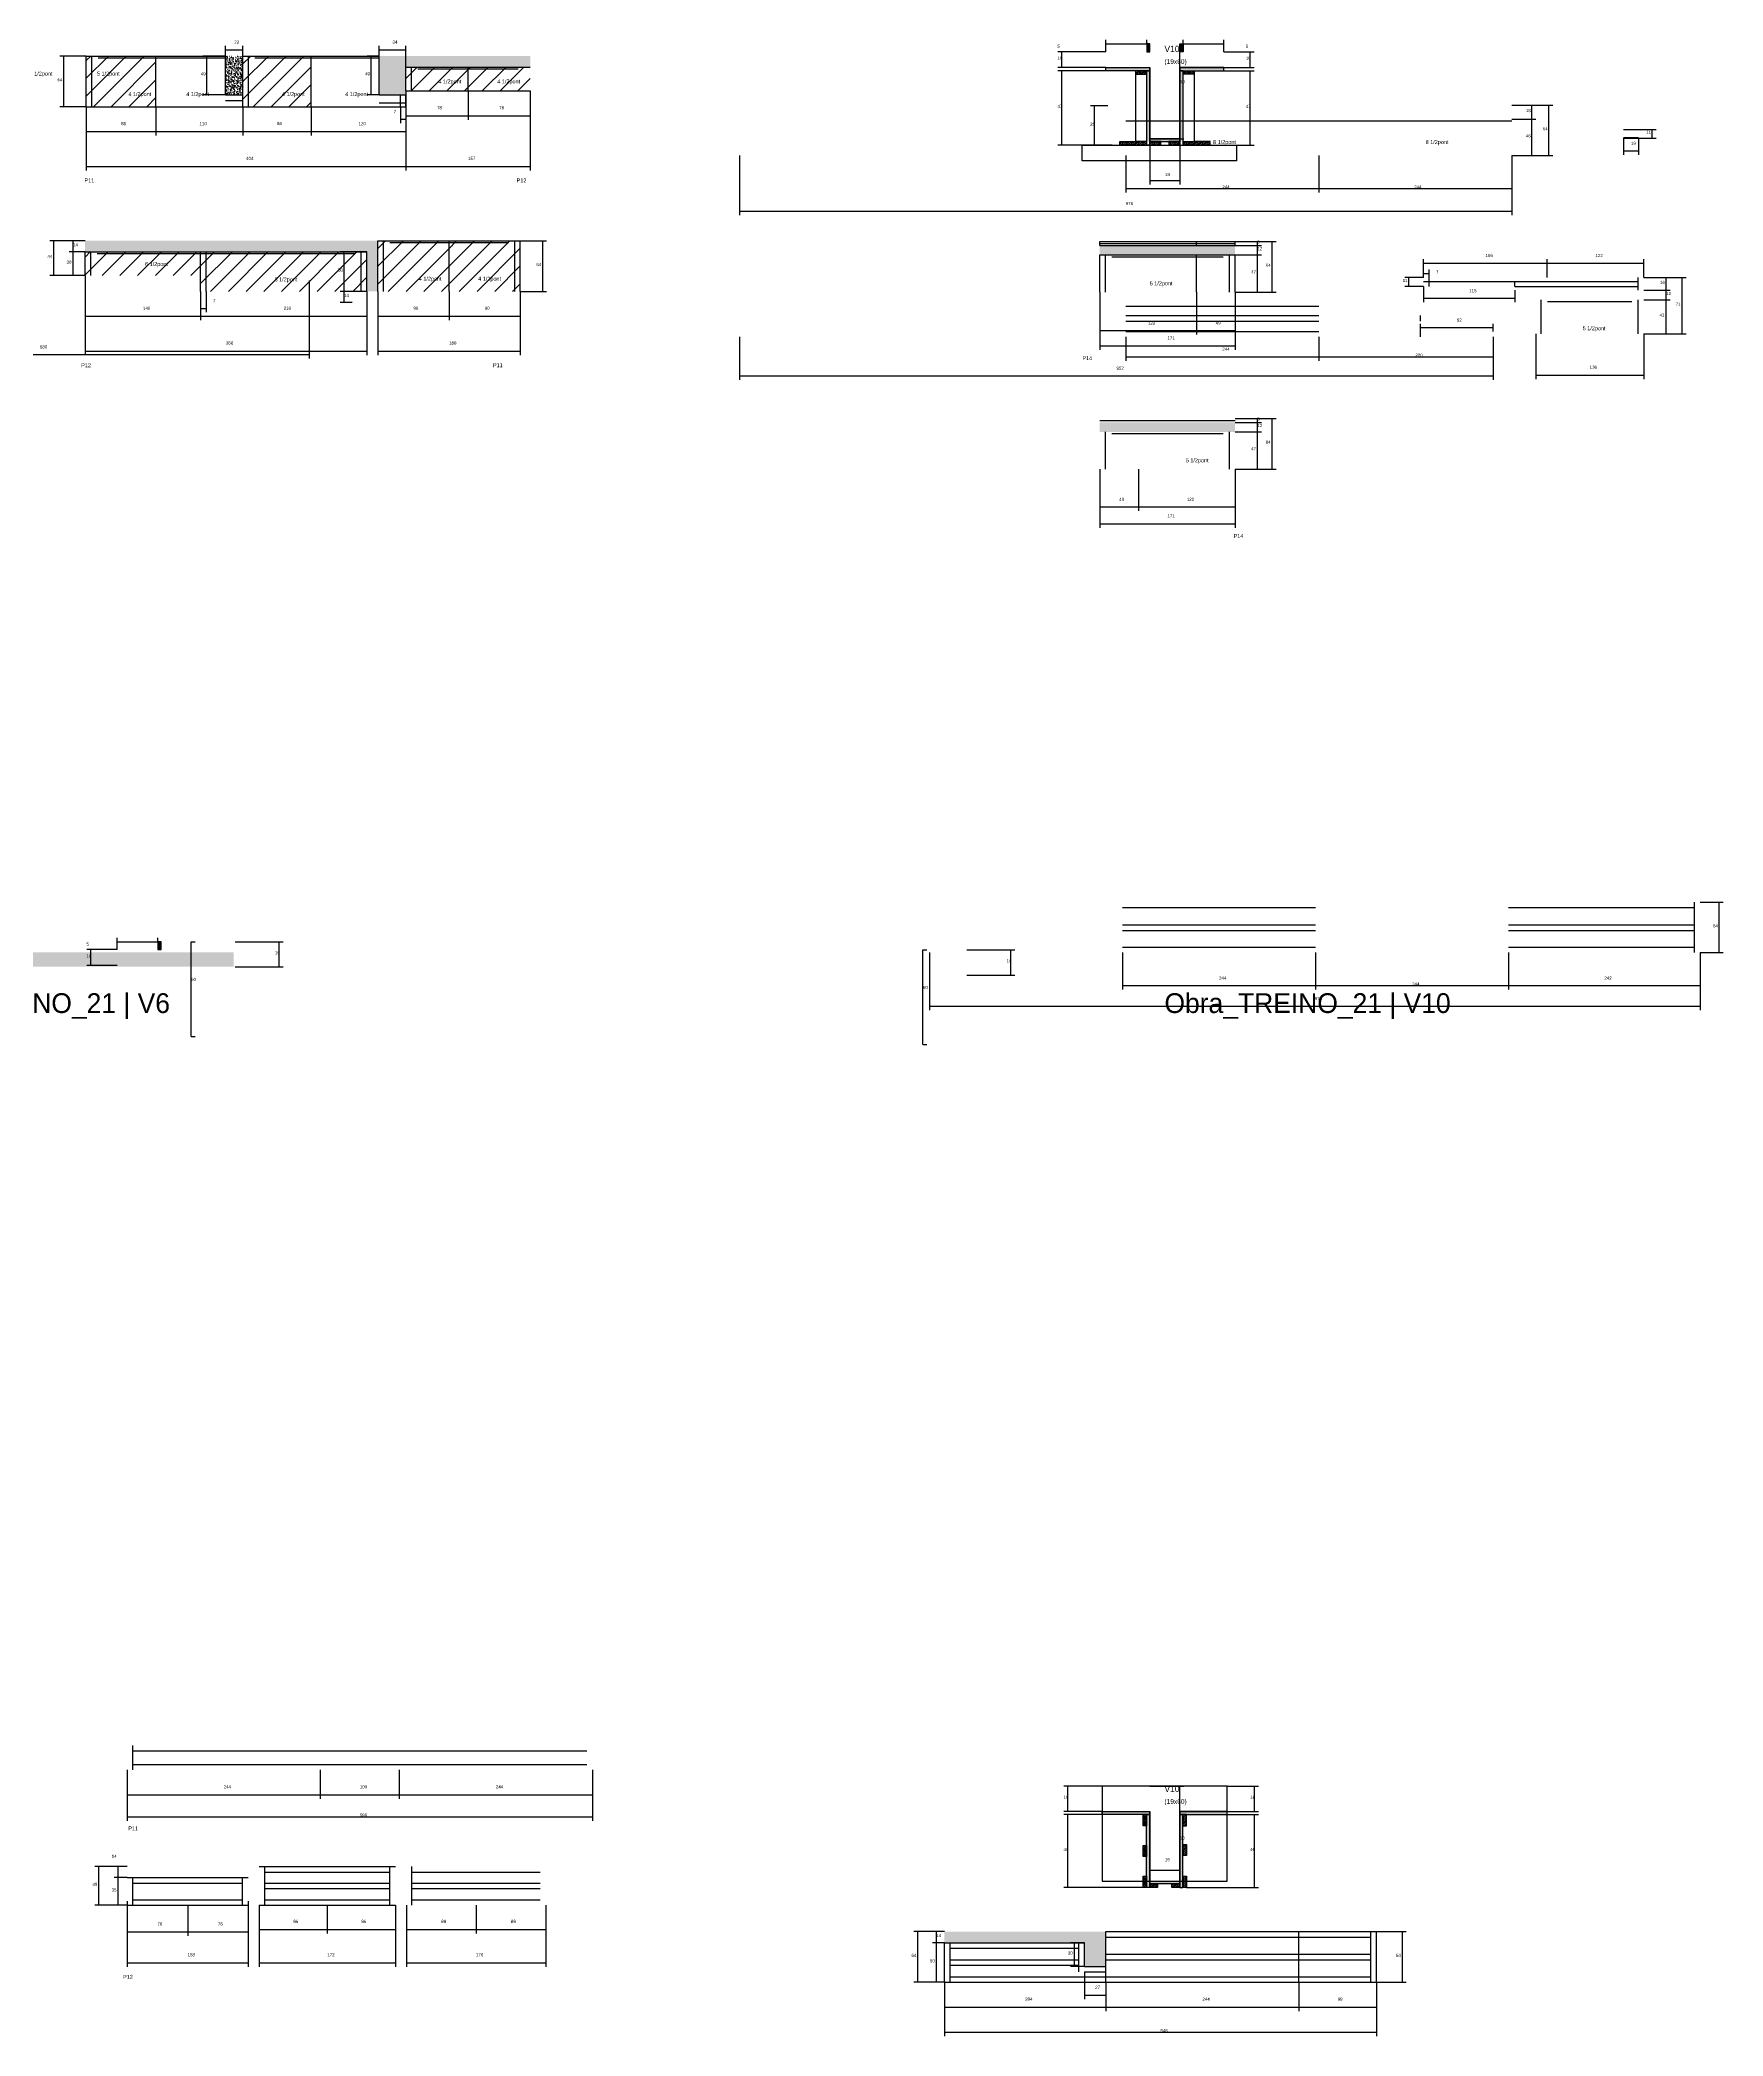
# Model space of a CAD drawing. Header units: metres. Extents: x -2848 to 22762, y -45195 to 1016.
# Drawn here: x 1779 to 3906, y -31104 to -28580 of the extents above; entities that cross this region are included whole.
import ezdxf

# ---------------------------------------------------------------- set-up
doc = ezdxf.new("R2010")
doc.units = ezdxf.units.M
for name, color, linetype in [('CONCRETO', 251, 'Continuous'), ('COTA', 4, 'Continuous'), ('Cota Seção (2x)', 4, 'Continuous'), ('Hachura', 253, 'Continuous'), ('LABEL_ID', 3, 'Continuous'), ('Madeira', 126, 'Continuous'), ('NOMENCLATURA', 7, 'Continuous'), ('Painéis', 200, 'Continuous'), ('SARR_2.2x7', 40, 'Continuous'), ('SARR_EDITAR', 141, 'Continuous'), ('Texto Seção', 7, 'Continuous')]:
    doc.layers.add(name, color=color, linetype=linetype)

msp = doc.modelspace()

# ---------------------------------------------------------------- hatches: boundary and pattern name
at = {"layer": 'COTA'}
h = msp.add_hatch(dxfattribs=at)
h.set_pattern_fill('AR-CONC', scale=0.03)
h.paths.add_polyline_path([(2013.4, -28649), (2035.4, -28649), (2035.4, -28600), (2013.4, -28600)])
h = msp.add_hatch(dxfattribs=at)
h.set_pattern_fill('AR-CONC', scale=0.03)
h.paths.add_polyline_path([(2241.4, -28614), (2398.4, -28614), (2398.4, -28600), (2207.4, -28600), (2207.4, -28649), (2241.4, -28649), (2241.4, -28644)])
h = msp.add_hatch(dxfattribs=at)
h.set_pattern_fill('AR-CONC', scale=0.03)
h.paths.add_polyline_path([(1835.9, -28833.6), (1835.9, -28847.6), (2191.9, -28847.6), (2191.9, -28897.6), (2205.9, -28897.6), (2205.9, -28833.6)])
h = msp.add_hatch(dxfattribs=at)
h.set_pattern_fill('AR-CONC', scale=0.03)
h.paths.add_polyline_path([(3289.3, -28851.5), (3289.3, -28839.5), (3118.3, -28839.5), (3118.3, -28851.5)])
h = msp.add_hatch(dxfattribs=at)
h.set_pattern_fill('AR-CONC', scale=0.03)
h.paths.add_polyline_path([(3289.3, -29075.2), (3289.3, -29063.2), (3118.3, -29063.2), (3118.3, -29075.2)])
h = msp.add_hatch(dxfattribs=at)
h.set_pattern_fill('AR-CONC', scale=0.03)
h.paths.add_polyline_path([(1435.7, -29733.2), (1435.7, -29751.2), (2023.7, -29751.2), (2023.7, -29733.2)])
h = msp.add_hatch(dxfattribs=at)
h.set_pattern_fill('AR-CONC', scale=0.03)
h.paths.add_polyline_path([(3099, -31015.5), (3126, -31015.5), (3126, -30971.5), (2922, -30971.5), (2922, -30985.5), (3099, -30985.5)])
at = {"layer": 'Hachura'}
h = msp.add_hatch(color=8, dxfattribs=at)
h.dxf.hatch_style = 1
h.paths.add_polyline_path([(3181.6, -28584.6), (3177.6, -28584.6), (3177.6, -28584.6), (3177.6, -28594.6), (3177.6, -28594.6), (3181.6, -28594.6), (3181.6, -28594.6), (3181.6, -28584.6)])
h = msp.add_hatch(color=8, dxfattribs=at)
h.dxf.hatch_style = 1
h.paths.add_polyline_path([(3219.6, -28584.6), (3223.6, -28584.6), (3223.6, -28584.6), (3223.6, -28594.6), (3223.6, -28594.6), (3219.6, -28594.6), (3219.6, -28594.6), (3219.6, -28584.6)])
h = msp.add_hatch(dxfattribs=at)
h.set_pattern_fill('ANSI31', scale=5)
h.paths.add_polyline_path([(1837.4, -28664), (1925.4, -28664), (1925.4, -28600), (1837.4, -28600)])
h = msp.add_hatch(dxfattribs=at)
h.set_pattern_fill('ANSI31', scale=5)
h.paths.add_polyline_path([(2121.4, -28600), (2035.4, -28600), (2035.4, -28664), (2121.4, -28664)])
h = msp.add_hatch(dxfattribs=at)
h.set_pattern_fill('ANSI31', scale=5)
h.paths.add_polyline_path([(2241.4, -28644), (2319.9, -28644), (2319.9, -28614), (2241.4, -28614)])
h = msp.add_hatch(dxfattribs=at)
h.set_pattern_fill('ANSI31', scale=5)
h.paths.add_polyline_path([(2319.9, -28614), (2319.9, -28644), (2398.4, -28644), (2398.4, -28614)])
h = msp.add_hatch(color=8, dxfattribs=at)
h.dxf.hatch_style = 1
h.paths.add_polyline_path([(3126, -28618.6), (3126, -28614.6), (3126, -28614.6), (3181.6, -28614.6), (3181.6, -28614.6), (3181.6, -28618.6), (3181.6, -28618.6), (3126, -28618.6)])
h = msp.add_hatch(dxfattribs=at)
h.set_pattern_fill('ANSI31', scale=0.5)
h.paths.add_polyline_path([(3177.6, -28623), (3177.6, -28618.6), (3177.6, -28618.6), (3163.6, -28618.6), (3163.6, -28618.6), (3163.6, -28623), (3163.6, -28623), (3177.6, -28623)])
h = msp.add_hatch(color=8, dxfattribs=at)
h.dxf.hatch_style = 1
h.paths.add_polyline_path([(3177.6, -28614), (3181.6, -28614), (3181.6, -28614), (3181.6, -28708), (3181.6, -28708), (3177.6, -28708), (3177.6, -28708), (3177.6, -28614)])
h = msp.add_hatch(color=8, dxfattribs=at)
h.dxf.hatch_style = 1
h.paths.add_polyline_path([(3223.6, -28614), (3219.6, -28614), (3219.6, -28614), (3219.6, -28708), (3219.6, -28708), (3223.6, -28708), (3223.6, -28708), (3223.6, -28614)])
h = msp.add_hatch(color=8, dxfattribs=at)
h.dxf.hatch_style = 1
h.paths.add_polyline_path([(3275.2, -28618.6), (3275.2, -28614.6), (3275.2, -28614.6), (3219.6, -28614.6), (3219.6, -28614.6), (3219.6, -28618.6), (3219.6, -28618.6), (3275.2, -28618.6)])
h = msp.add_hatch(dxfattribs=at)
h.set_pattern_fill('ANSI31', scale=0.5)
h.paths.add_polyline_path([(3223.6, -28623), (3223.6, -28618.6), (3223.6, -28618.6), (3237.6, -28618.6), (3237.6, -28618.6), (3237.6, -28623), (3237.6, -28623), (3223.6, -28623)])
h = msp.add_hatch(dxfattribs=at)
h.set_pattern_fill('ANSI31', scale=0.5)
h.paths.add_polyline_path([(3143.6, -28712.6), (3143.6, -28708.2), (3143.6, -28708.2), (3163.6, -28708.2), (3163.6, -28708.2), (3163.6, -28712.6), (3163.6, -28712.6), (3143.6, -28712.6)])
h = msp.add_hatch(dxfattribs=at)
h.set_pattern_fill('ANSI31', scale=0.5)
h.paths.add_polyline_path([(3177.6, -28712.6), (3177.6, -28708.2), (3177.6, -28708.2), (3163.6, -28708.2), (3163.6, -28708.2), (3163.6, -28712.6), (3163.6, -28712.6), (3177.6, -28712.6)])
h = msp.add_hatch(color=8, dxfattribs=at)
h.dxf.hatch_style = 1
h.paths.add_polyline_path([(3219.6, -28708.2), (3219.6, -28704.6), (3219.6, -28704.6), (3181.6, -28704.6), (3181.6, -28704.6), (3181.6, -28708.2), (3181.6, -28708.2), (3219.6, -28708.2)])
h = msp.add_hatch(dxfattribs=at)
h.set_pattern_fill('ANSI31', scale=0.5)
h.paths.add_polyline_path([(3195.6, -28712.6), (3195.6, -28708.2), (3195.6, -28708.2), (3181.6, -28708.2), (3181.6, -28708.2), (3181.6, -28712.6), (3181.6, -28712.6), (3195.6, -28712.6)])
h = msp.add_hatch(dxfattribs=at)
h.set_pattern_fill('ANSI31', scale=0.5)
h.paths.add_polyline_path([(3219.6, -28712.6), (3219.6, -28708.2), (3219.6, -28708.2), (3205.6, -28708.2), (3205.6, -28708.2), (3205.6, -28712.6), (3205.6, -28712.6), (3219.6, -28712.6)])
h = msp.add_hatch(dxfattribs=at)
h.set_pattern_fill('ANSI31', scale=0.5)
h.paths.add_polyline_path([(3223.6, -28712.6), (3223.6, -28708.2), (3223.6, -28708.2), (3237.6, -28708.2), (3237.6, -28708.2), (3237.6, -28712.6), (3237.6, -28712.6), (3223.6, -28712.6)])
h = msp.add_hatch(dxfattribs=at)
h.set_pattern_fill('ANSI31', scale=0.5)
h.paths.add_polyline_path([(3257.6, -28712.6), (3257.6, -28708.2), (3257.6, -28708.2), (3237.6, -28708.2), (3237.6, -28708.2), (3237.6, -28712.6), (3237.6, -28712.6), (3257.6, -28712.6)])
h = msp.add_hatch(dxfattribs=at)
h.set_pattern_fill('ANSI31', scale=5)
h.paths.add_polyline_path([(1835.9, -28847.6), (1835.9, -28877.6), (1981.9, -28877.6), (1981.9, -28847.6)])
h = msp.add_hatch(dxfattribs=at)
h.set_pattern_fill('ANSI31', scale=5)
h.paths.add_polyline_path([(1981.9, -28847.6), (1981.9, -28897.6), (2191.9, -28897.6), (2191.9, -28847.6)])
h = msp.add_hatch(dxfattribs=at)
h.set_pattern_fill('ANSI31', scale=5)
h.paths.add_polyline_path([(2205.9, -28833.6), (2205.9, -28897.6), (2295.9, -28897.6), (2295.9, -28833.6)])
h = msp.add_hatch(dxfattribs=at)
h.set_pattern_fill('ANSI31', scale=5)
h.paths.add_polyline_path([(2385.9, -28833.6), (2295.9, -28833.6), (2295.9, -28897.6), (2385.9, -28897.6)])
h = msp.add_hatch(color=8, dxfattribs=at)
h.dxf.hatch_style = 1
h.paths.add_polyline_path([(1931.9, -29719.8), (1927.9, -29719.8), (1927.9, -29719.8), (1927.9, -29729.8), (1927.9, -29729.8), (1931.9, -29729.8), (1931.9, -29729.8), (1931.9, -29719.8)])
h = msp.add_hatch(color=8, dxfattribs=at)
h.dxf.hatch_style = 1
h.paths.add_polyline_path([(3121.4, -30823.6), (3121.4, -30819.6), (3121.4, -30819.6), (3181.4, -30819.6), (3181.4, -30819.6), (3181.4, -30823.6), (3181.4, -30823.6), (3121.4, -30823.6)])
h = msp.add_hatch(dxfattribs=at)
h.set_pattern_fill('ANSI31', scale=0.5)
h.paths.add_polyline_path([(3177.4, -30837.6), (3173, -30837.6), (3173, -30837.6), (3173, -30823.6), (3173, -30823.6), (3177.4, -30823.6), (3177.4, -30823.6), (3177.4, -30837.6)])
h = msp.add_hatch(color=8, dxfattribs=at)
h.dxf.hatch_style = 1
h.paths.add_polyline_path([(3177.4, -30823.6), (3181.4, -30823.6), (3181.4, -30823.6), (3181.4, -30915.6), (3181.4, -30915.6), (3177.4, -30915.6), (3177.4, -30915.6), (3177.4, -30823.6)])
h = msp.add_hatch(color=8, dxfattribs=at)
h.dxf.hatch_style = 1
h.paths.add_polyline_path([(3279.4, -30823.6), (3279.4, -30819.6), (3279.4, -30819.6), (3219.4, -30819.6), (3219.4, -30819.6), (3219.4, -30823.6), (3219.4, -30823.6), (3279.4, -30823.6)])
h = msp.add_hatch(color=8, dxfattribs=at)
h.dxf.hatch_style = 1
h.paths.add_polyline_path([(3223.4, -30823.6), (3219.4, -30823.6), (3219.4, -30823.6), (3219.4, -30915.6), (3219.4, -30915.6), (3223.4, -30915.6), (3223.4, -30915.6), (3223.4, -30823.6)])
h = msp.add_hatch(dxfattribs=at)
h.set_pattern_fill('ANSI31', scale=0.5)
h.paths.add_polyline_path([(3227.8, -30823.6), (3223.4, -30823.6), (3223.4, -30823.6), (3223.4, -30837.6), (3223.4, -30837.6), (3227.8, -30837.6), (3227.8, -30837.6), (3227.8, -30823.6)])
h = msp.add_hatch(dxfattribs=at)
h.set_pattern_fill('ANSI31', scale=0.5)
h.paths.add_polyline_path([(3177.4, -30876.6), (3173, -30876.6), (3173, -30876.6), (3173, -30862.6), (3173, -30862.6), (3177.4, -30862.6), (3177.4, -30862.6), (3177.4, -30876.6)])
h = msp.add_hatch(dxfattribs=at)
h.set_pattern_fill('ANSI31', scale=0.5)
h.paths.add_polyline_path([(3227.8, -30875.2), (3223.4, -30875.2), (3223.4, -30875.2), (3223.4, -30861.2), (3223.4, -30861.2), (3227.8, -30861.2), (3227.8, -30861.2), (3227.8, -30875.2)])
h = msp.add_hatch(dxfattribs=at)
h.set_pattern_fill('ANSI31', scale=0.5)
h.paths.add_polyline_path([(3177.4, -30915.6), (3173, -30915.6), (3173, -30915.6), (3173, -30901.6), (3173, -30901.6), (3177.4, -30901.6), (3177.4, -30901.6), (3177.4, -30915.6)])
h = msp.add_hatch(color=8, dxfattribs=at)
h.dxf.hatch_style = 1
h.paths.add_polyline_path([(3181.4, -30911.2), (3181.4, -30907.6), (3181.4, -30907.6), (3219.4, -30907.6), (3219.4, -30907.6), (3219.4, -30911.2), (3219.4, -30911.2), (3181.4, -30911.2)])
h = msp.add_hatch(dxfattribs=at)
h.set_pattern_fill('ANSI31', scale=0.5)
h.paths.add_polyline_path([(3181.4, -30915.6), (3181.4, -30911.2), (3181.4, -30911.2), (3191.4, -30911.2), (3191.4, -30911.2), (3191.4, -30915.6), (3191.4, -30915.6), (3181.4, -30915.6)])
h = msp.add_hatch(dxfattribs=at)
h.set_pattern_fill('ANSI31', scale=0.5)
h.paths.add_polyline_path([(3209.4, -30915.6), (3209.4, -30911.2), (3209.4, -30911.2), (3219.4, -30911.2), (3219.4, -30911.2), (3219.4, -30915.6), (3219.4, -30915.6), (3209.4, -30915.6)])
h = msp.add_hatch(dxfattribs=at)
h.set_pattern_fill('ANSI31', scale=0.5)
h.paths.add_polyline_path([(3227.8, -30915.6), (3223.4, -30915.6), (3223.4, -30915.6), (3223.4, -30901.6), (3223.4, -30901.6), (3227.8, -30901.6), (3227.8, -30901.6), (3227.8, -30915.6)])

# ---------------------------------------------------------------- linework, layer by layer
at = {"layer": 'CONCRETO'}
for points in [[(3279.4, -30819.6), (3279.4, -30787.6), (3121.4, -30787.6), (3121.4, -30819.6), (3181.4, -30819.6), (3181.4, -30907.6), (3219.4, -30907.6), (3219.4, -30829.6), (3219.4, -30819.6)], [(3121.4, -30907.6), (3279.4, -30907.6), (3279.4, -30787.6), (3121.4, -30787.6)]]:
    msp.add_lwpolyline(points, close=True, dxfattribs=at)
at = {"layer": 'COTA'}
for p, q in [((2013.4, -28600), (2013.4, -28587)), ((2013.4, -28592), (2035.4, -28592)), ((2035.4, -28600), (2035.4, -28587)), ((2207.4, -28600), (2207.4, -28587)), ((2207.4, -28592), (2241.4, -28592)), ((2241.4, -28614), (2241.4, -28587)), ((3126, -28594.6), (3065.3, -28594.6)), ((3070.3, -28614.6), (3070.3, -28594.6)), ((3126, -28594.6), (3126, -28579.6)), ((3126, -28584.6), (3177.6, -28584.6)), ((3177.6, -28584.6), (3177.6, -28579.6)), ((3223.6, -28584.6), (3223.6, -28579.6)), ((3223.6, -28584.6), (3275.2, -28584.6)), ((3275.2, -28594.6), (3275.2, -28579.6)), ((3275.2, -28594.6), (3313.4, -28594.6)), ((3308.4, -28614.6), (3308.4, -28594.6)), ((1837.4, -28600), (1804.1, -28600)), ((1809.1, -28664), (1809.1, -28600)), ((2013.4, -28600), (1984.8, -28600)), ((1989.8, -28649), (1989.8, -28600)), ((2207.4, -28600), (2192.3, -28600)), ((2197.3, -28649), (2197.3, -28600)), ((3126, -28614.6), (3065.3, -28614.6)), ((3126, -28618.6), (3065.3, -28618.6)), ((3070.3, -28712.6), (3070.3, -28618.6)), ((3275.2, -28614.6), (3313.4, -28614.6)), ((3275.2, -28618.6), (3313.4, -28618.6)), ((3308.4, -28712.6), (3308.4, -28618.6)), ((2241.4, -28644), (2241.4, -28680.5)), ((2319.9, -28644), (2319.9, -28680.5)), ((2319.9, -28644), (2319.9, -28680.5)), ((2398.4, -28644), (2398.4, -28680.5)), ((1837.4, -28664), (1804.1, -28664)), ((1837.4, -28664), (1837.4, -28700.5)), ((1837.4, -28664), (1837.4, -28744.5)), ((1925.4, -28664), (1925.4, -28700.5)), ((1925.4, -28664), (1925.4, -28700.5)), ((2013.4, -28649), (1984.8, -28649)), ((2035.4, -28664), (2035.4, -28700.5)), ((2035.4, -28664), (2035.4, -28700.5)), ((2121.4, -28664), (2121.4, -28700.5)), ((2121.4, -28664), (2121.4, -28700.5)), ((2207.4, -28649), (2192.3, -28649)), ((2234.4, -28664), (2234.4, -28685)), ((2241.4, -28662.7), (2241.4, -28700.5)), ((2241.4, -28664), (2241.4, -28744.5)), ((2241.4, -28664), (2241.4, -28744.5)), ((2241.4, -28664), (2241.4, -28685)), ((2398.4, -28664), (2398.4, -28744.5)), ((3128.3, -28663.1), (3106.5, -28663.1)), ((3111.5, -28713.2), (3111.5, -28663.1)), ((3639.1, -28661.9), (3669.4, -28661.9)), ((3639.1, -28661.9), (3690.8, -28661.9)), ((3664.4, -28679.9), (3664.4, -28661.9)), ((3685.8, -28725.9), (3685.8, -28661.9)), ((1837.4, -28695.5), (1925.4, -28695.5)), ((1925.4, -28695.5), (2035.4, -28695.5)), ((2035.4, -28695.5), (2121.4, -28695.5)), ((2121.4, -28695.5), (2241.4, -28695.5)), ((2234.4, -28680), (2241.4, -28680)), ((2241.4, -28675.5), (2319.9, -28675.5)), ((2319.9, -28675.5), (2398.4, -28675.5)), ((3639.1, -28679.9), (3669.4, -28679.9)), ((3639.1, -28679.9), (3669.4, -28679.9)), ((3664.4, -28725.9), (3664.4, -28679.9)), ((3799, -28692.8), (3821.4, -28692.8)), ((3816.4, -28703.8), (3816.4, -28692.8)), ((3134, -28712.6), (3065.3, -28712.6)), ((3141.1, -28713.2), (3106.5, -28713.2)), ((3181.6, -28712.6), (3181.6, -28762.3)), ((3219.6, -28712.6), (3219.6, -28762.3)), ((3257.6, -28712.6), (3313.4, -28712.6)), ((3780, -28703.8), (3780, -28724.9)), ((3780, -28719.9), (3799, -28719.9)), ((3799, -28703.8), (3799, -28724.9)), ((3799, -28703.8), (3821.4, -28703.8)), ((1837.4, -28739.5), (2241.4, -28739.5)), ((2241.4, -28739.5), (2398.4, -28739.5)), ((2663.1, -28725.9), (2663.1, -28801)), ((3151.1, -28725.9), (3151.1, -28772.6)), ((3395.1, -28725.9), (3395.1, -28772.6)), ((3395.1, -28725.9), (3395.1, -28772.6)), ((3639.1, -28725.9), (3639.1, -28772.6)), ((3639.1, -28725.9), (3669.4, -28725.9)), ((3639.1, -28725.9), (3639.1, -28801)), ((3639.1, -28725.9), (3690.8, -28725.9)), ((3151.1, -28767.6), (3395.1, -28767.6)), ((3181.6, -28757.3), (3219.6, -28757.3)), ((3395.1, -28767.6), (3639.1, -28767.6)), ((2663.1, -28796), (3639.1, -28796)), ((1835.9, -28833.6), (1791.3, -28833.6)), ((1796.3, -28877.6), (1796.3, -28833.6)), ((1835.9, -28833.6), (1815.7, -28833.6)), ((1835.9, -28847.6), (1815.7, -28847.6)), ((1835.9, -28847.6), (1815.7, -28847.6)), ((1820.7, -28847.6), (1820.7, -28833.6)), ((1820.7, -28877.6), (1820.7, -28847.6)), ((2191.9, -28847.6), (2158.2, -28847.6)), ((2163.2, -28897.6), (2163.2, -28847.6)), ((2385.9, -28833.6), (2419.2, -28833.6)), ((2414.2, -28897.6), (2414.2, -28833.6)), ((3289.3, -28834.5), (3341.1, -28834.5)), ((3289.3, -28834.5), (3322.5, -28834.5)), ((3289.3, -28839.5), (3322.5, -28839.5)), ((3289.3, -28839.5), (3322.5, -28839.5)), ((3317.5, -28839.5), (3317.5, -28834.5)), ((3317.5, -28851.5), (3317.5, -28839.5)), ((3336.1, -28898.5), (3336.1, -28834.5)), ((3289.3, -28851.5), (3322.5, -28851.5)), ((3289.3, -28851.5), (3322.5, -28851.5)), ((3317.5, -28898.5), (3317.5, -28851.5)), ((3527.6, -28880.2), (3527.6, -28856.7)), ((3527.6, -28861.7), (3683.7, -28861.7)), ((3527.6, -28880.2), (3527.6, -28869.8)), ((3534.6, -28880.2), (3534.6, -28869.8)), ((3683.7, -28880.2), (3683.7, -28856.7)), ((3683.7, -28880.2), (3683.7, -28856.7)), ((3683.7, -28861.7), (3805.7, -28861.7)), ((3805.7, -28880.2), (3805.7, -28856.7)), ((1835.9, -28877.6), (1791.3, -28877.6)), ((1835.9, -28877.6), (1815.7, -28877.6)), ((1835.9, -28877.6), (1835.9, -28934)), ((1835.9, -28877.6), (1835.9, -28978.1)), ((1981.9, -28897.6), (1981.9, -28924)), ((1988.9, -28897.6), (1988.9, -28924)), ((2119, -28883.7), (2119, -28982.4)), ((2173.4, -28897.6), (2158.2, -28897.6)), ((2191.9, -28897.6), (2158.2, -28897.6)), ((2163.2, -28911.6), (2163.2, -28897.6)), ((2191.9, -28897.6), (2191.9, -28934)), ((2191.9, -28897.6), (2191.9, -28978.1)), ((2205.9, -28897.6), (2205.9, -28934)), ((2205.9, -28897.6), (2205.9, -28978.1)), ((2295.9, -28897.6), (2295.9, -28934)), ((2295.9, -28897.6), (2295.9, -28934)), ((2385.9, -28897.6), (2385.9, -28934)), ((2385.9, -28897.6), (2385.9, -28978.1)), ((2385.9, -28897.6), (2419.2, -28897.6)), ((3118.3, -28898.5), (3118.3, -28971.5)), ((3118.3, -28898.5), (3118.3, -28952.1)), ((3240.3, -28898.5), (3240.3, -28952.1)), ((3240.3, -28898.5), (3240.3, -28952.1)), ((3289.3, -28898.5), (3289.3, -28971.5)), ((3289.3, -28898.5), (3322.5, -28898.5)), ((3289.3, -28898.5), (3341.1, -28898.5)), ((3289.3, -28898.5), (3289.3, -28952.1)), ((3527.6, -28880.2), (3503.7, -28880.2)), ((3527.6, -28891.2), (3503.7, -28891.2)), ((3508.7, -28891.2), (3508.7, -28880.2)), ((3527.6, -28874.8), (3534.6, -28874.8)), ((3527.6, -28891.2), (3527.6, -28911.3)), ((3642.7, -28896.2), (3642.7, -28911.3)), ((3805.7, -28880.2), (3859.3, -28880.2)), ((3805.7, -28880.2), (3839, -28880.2)), ((3805.7, -28896.2), (3839, -28896.2)), ((3805.7, -28896.2), (3839, -28896.2)), ((3834, -28896.2), (3834, -28880.2)), ((3834, -28908.2), (3834, -28896.2)), ((3854.3, -28951.2), (3854.3, -28880.2)), ((1981.9, -28911.6), (1981.9, -28934)), ((1981.9, -28911.6), (1981.9, -28934)), ((1981.9, -28919), (1988.9, -28919)), ((2173.4, -28911.6), (2158.2, -28911.6)), ((3527.6, -28906.3), (3642.7, -28906.3)), ((3805.7, -28908.2), (3839, -28908.2)), ((3805.7, -28908.2), (3839, -28908.2)), ((3834, -28951.2), (3834, -28908.2)), ((1835.9, -28929), (1981.9, -28929)), ((1981.9, -28929), (2191.9, -28929)), ((2205.9, -28929), (2295.9, -28929)), ((2295.9, -28929), (2385.9, -28929)), ((3118.3, -28947.1), (3240.3, -28947.1)), ((3240.3, -28947.1), (3289.3, -28947.1)), ((3523.6, -28948.2), (3523.6, -28938.4)), ((3523.6, -28943.4), (3615.6, -28943.4)), ((3615.6, -28948.2), (3615.6, -28938.4)), ((1835.9, -28973.1), (2191.9, -28973.1)), ((2205.9, -28973.1), (2385.9, -28973.1)), ((2663.1, -28955.2), (2663.1, -29009.2)), ((3118.3, -28966.5), (3289.3, -28966.5)), ((3151.1, -28955.2), (3151.1, -28985.3)), ((3395.1, -28955.2), (3395.1, -28985.3)), ((3395.1, -28955.2), (3395.1, -28985.3)), ((3615.6, -28955.2), (3615.6, -28985.3)), ((3615.6, -28955.2), (3615.6, -29009.2)), ((3669.2, -28951.2), (3669.2, -29008.6)), ((3805.7, -28951.2), (3805.7, -29008.6)), ((3805.7, -28951.2), (3839, -28951.2)), ((3805.7, -28951.2), (3859.3, -28951.2)), ((1438.5, -28977.4), (2119, -28977.4)), ((3151.1, -28980.3), (3395.1, -28980.3)), ((3395.1, -28980.3), (3615.6, -28980.3)), ((2663.1, -29004.2), (3615.6, -29004.2)), ((3669.2, -29003.6), (3805.7, -29003.6)), ((3289.3, -29058.2), (3341.1, -29058.2)), ((3289.3, -29058.2), (3322.5, -29058.2)), ((3289.3, -29063.2), (3322.5, -29063.2)), ((3289.3, -29063.2), (3322.5, -29063.2)), ((3289.3, -29075.2), (3322.5, -29075.2)), ((3289.3, -29075.2), (3322.5, -29075.2)), ((3317.5, -29063.2), (3317.5, -29058.2)), ((3317.5, -29075.2), (3317.5, -29063.2)), ((3317.5, -29122.2), (3317.5, -29075.2)), ((3336.1, -29122.2), (3336.1, -29058.2)), ((3118.3, -29122.2), (3118.3, -29196.4)), ((3118.3, -29122.2), (3118.3, -29175.1)), ((3167.3, -29122.2), (3167.3, -29175.1)), ((3167.3, -29122.2), (3167.3, -29175.1)), ((3289.3, -29122.2), (3289.3, -29196.4)), ((3289.3, -29122.2), (3322.5, -29122.2)), ((3289.3, -29122.2), (3341.1, -29122.2)), ((3289.3, -29122.2), (3289.3, -29175.1)), ((3118.3, -29170.1), (3167.3, -29170.1)), ((3167.3, -29170.1), (3289.3, -29170.1)), ((3118.3, -29191.4), (3289.3, -29191.4)), ((3877, -29669.7), (3906, -29669.7)), ((3901, -29733.7), (3901, -29669.7)), ((1876.3, -29729.8), (1838.1, -29729.8)), ((1843.1, -29749.8), (1843.1, -29729.8)), ((1876.3, -29729.8), (1876.3, -29714.8)), ((1876.3, -29719.8), (1927.9, -29719.8)), ((1927.9, -29719.8), (1927.9, -29714.8)), ((2025.5, -29719.8), (2086.2, -29719.8)), ((2081.2, -29751.8), (2081.2, -29719.8)), ((2950.3, -29730), (3011, -29730)), ((3006, -29762), (3006, -29730)), ((1876.3, -29749.8), (1838.1, -29749.8)), ((2025.5, -29751.8), (2086.2, -29751.8)), ((2903, -29733.7), (2903, -29806.3)), ((3147, -29733.7), (3147, -29780.4)), ((3391, -29733.7), (3391, -29780.4)), ((3391, -29733.7), (3391, -29780.4)), ((3635, -29733.7), (3635, -29780.4)), ((3635, -29733.7), (3635, -29780.4)), ((3877, -29733.7), (3877, -29780.4)), ((3877, -29733.7), (3877, -29806.3)), ((3877, -29733.7), (3906, -29733.7)), ((2950.3, -29762), (3011, -29762)), ((3147, -29775.4), (3391, -29775.4)), ((3391, -29775.4), (3635, -29775.4)), ((3635, -29775.4), (3877, -29775.4)), ((2903, -29801.3), (3877, -29801.3)), ((1889, -30767), (1889, -30803.5)), ((2133, -30767), (2133, -30803.5)), ((2133, -30767), (2133, -30803.5)), ((2233, -30767), (2233, -30803.5)), ((2233, -30767), (2233, -30803.5)), ((2477, -30767), (2477, -30803.5)), ((1889, -30782), (1889, -30831.3)), ((2477, -30782), (2477, -30831.3)), ((3121.4, -30787.6), (3073, -30787.6)), ((3078, -30819.6), (3078, -30787.6)), ((3279.4, -30787.6), (3318.8, -30787.6)), ((3313.8, -30819.6), (3313.8, -30787.6)), ((1889, -30798.5), (2133, -30798.5)), ((2133, -30798.5), (2233, -30798.5)), ((2233, -30798.5), (2477, -30798.5)), ((1889, -30826.3), (2477, -30826.3)), ((3121.4, -30819.6), (3073, -30819.6)), ((3121.4, -30823.6), (3073, -30823.6)), ((3078, -30915.6), (3078, -30823.6)), ((3237.4, -30823.6), (3318.8, -30823.6)), ((3279.4, -30819.6), (3318.8, -30819.6)), ((3313.8, -30915.6), (3313.8, -30823.6)), ((1889, -30889.2), (1848.3, -30889.2)), ((1853.3, -30938.2), (1853.3, -30889.2)), ((1889, -30889.2), (1872.6, -30889.2)), ((1877.6, -30903.2), (1877.6, -30889.2)), ((1889, -30903.2), (1872.6, -30903.2)), ((1889, -30903.2), (1872.6, -30903.2)), ((1877.6, -30938.2), (1877.6, -30903.2)), ((3173, -30915.6), (3073, -30915.6)), ((3227.8, -30915.6), (3318.8, -30915.6)), ((1889, -30938.2), (1848.3, -30938.2)), ((1889, -30938.2), (1872.6, -30938.2)), ((1889, -30933.2), (1889, -31015.9)), ((1889, -30938.2), (1889, -30976.9)), ((1965.5, -30938.2), (1965.5, -30976.9)), ((1965.5, -30938.2), (1965.5, -30976.9)), ((2042, -30933.2), (2042, -31015.9)), ((2042, -30938.2), (2042, -30976.9)), ((2056, -30938.2), (2056, -30973.7)), ((2142, -30938.2), (2142, -30973.7)), ((2142, -30938.2), (2142, -30973.7)), ((2228, -30938.2), (2228, -30973.7)), ((2242, -30938.2), (2242, -30973.7)), ((2330, -30938.2), (2330, -30973.7)), ((2330, -30938.2), (2330, -30973.7)), ((2418, -30938.2), (2418, -30973.7)), ((2056, -30953.2), (2056, -31015.9)), ((2056, -30968.7), (2142, -30968.7)), ((2142, -30968.7), (2228, -30968.7)), ((2228, -30953.2), (2228, -31015.9)), ((2242, -30953.2), (2242, -31015.9)), ((2242, -30968.7), (2330, -30968.7)), ((2330, -30968.7), (2418, -30968.7)), ((2418, -30953.2), (2418, -31015.9)), ((1889, -30971.9), (1965.5, -30971.9)), ((1965.5, -30971.9), (2042, -30971.9)), ((2922, -30971.5), (2883.4, -30971.5)), ((2888.4, -31035.5), (2888.4, -30971.5)), ((2922, -30971.5), (2906.7, -30971.5)), ((2922, -30985.5), (2906.7, -30985.5)), ((2922, -30985.5), (2906.7, -30985.5)), ((2911.7, -30985.5), (2911.7, -30971.5)), ((2911.7, -31035.5), (2911.7, -30985.5)), ((3099, -30985.5), (3081.2, -30985.5)), ((3086.2, -31015.5), (3086.2, -30985.5)), ((3468, -30971.5), (3505.7, -30971.5)), ((3500.7, -31035.5), (3500.7, -30971.5)), ((1889, -31010.9), (2042, -31010.9)), ((2056, -31010.9), (2228, -31010.9)), ((2242, -31010.9), (2418, -31010.9)), ((3099, -31015.5), (3081.2, -31015.5)), ((2922, -31035.5), (2883.4, -31035.5)), ((2922, -31035.5), (2906.7, -31035.5)), ((2922, -31035.5), (2922, -31072)), ((2922, -31035.5), (2922, -31103.6)), ((3099, -31022.5), (3099, -31057)), ((3126, -31035.5), (3126, -31072)), ((3126, -31035.5), (3126, -31072)), ((3126, -31035.5), (3126, -31057)), ((3370, -31035.5), (3370, -31072)), ((3370, -31035.5), (3370, -31072)), ((3468, -31035.5), (3468, -31103.6)), ((3468, -31035.5), (3468, -31072)), ((3468, -31035.5), (3505.7, -31035.5)), ((2922, -31067), (3126, -31067)), ((3099, -31052), (3126, -31052)), ((3126, -31067), (3370, -31067)), ((3370, -31067), (3468, -31067)), ((2922, -31098.6), (3468, -31098.6))]:
    msp.add_line(p, q, dxfattribs=at)
at = {"layer": 'Cota Seção (2x)'}
for p, q in [((3219.6, -28704.6), (3219.6, -28584.6)), ((3219.6, -28584.6), (3224.6, -28584.6)), ((3219.6, -28704.6), (3224.6, -28704.6)), ((1969.9, -29839.8), (1969.9, -29719.8)), ((1969.9, -29719.8), (1974.9, -29719.8)), ((2894.7, -29850), (2894.7, -29730)), ((2894.7, -29730), (2899.7, -29730)), ((1969.9, -29839.8), (1974.9, -29839.8)), ((2894.7, -29850), (2899.7, -29850)), ((3181.4, -30787.6), (3224.4, -30787.6)), ((3219.4, -30907.6), (3219.4, -30787.6)), ((3181.4, -30907.6), (3181.4, -30889)), ((3219.4, -30907.6), (3219.4, -30889)), ((3181.4, -30894), (3219.4, -30894)), ((3181.4, -30907.6), (3224.4, -30907.6))]:
    msp.add_line(p, q, dxfattribs=at)
at = {"layer": 'Madeira'}
for points in [[(3177.6, -28623), (3177.6, -28618.6), (3163.6, -28618.6), (3163.6, -28623)], [(3177.6, -28618.6), (3163.6, -28618.6), (3163.6, -28712.6), (3177.6, -28712.6)], [(3223.6, -28623), (3223.6, -28618.6), (3237.6, -28618.6), (3237.6, -28623)], [(3223.6, -28618.6), (3237.6, -28618.6), (3237.6, -28712.6), (3223.6, -28712.6)], [(3291, -28732.6), (3095.9, -28732.6), (3095.9, -28712.6), (3291, -28712.6)], [(3143.6, -28712.6), (3143.6, -28708.2), (3163.6, -28708.2), (3163.6, -28712.6)], [(3177.6, -28712.6), (3177.6, -28708.2), (3163.6, -28708.2), (3163.6, -28712.6)], [(3195.6, -28712.6), (3195.6, -28708.2), (3181.6, -28708.2), (3181.6, -28712.6)], [(3219.6, -28712.6), (3219.6, -28708.2), (3205.6, -28708.2), (3205.6, -28712.6)], [(3223.6, -28712.6), (3223.6, -28708.2), (3237.6, -28708.2), (3237.6, -28712.6)], [(3257.6, -28712.6), (3257.6, -28708.2), (3237.6, -28708.2), (3237.6, -28712.6)], [(3177.4, -30837.6), (3173, -30837.6), (3173, -30823.6), (3177.4, -30823.6)], [(3227.8, -30823.6), (3223.4, -30823.6), (3223.4, -30837.6), (3227.8, -30837.6)], [(3177.4, -30876.6), (3173, -30876.6), (3173, -30862.6), (3177.4, -30862.6)], [(3227.8, -30875.2), (3223.4, -30875.2), (3223.4, -30861.2), (3227.8, -30861.2)], [(3177.4, -30915.6), (3173, -30915.6), (3173, -30901.6), (3177.4, -30901.6)], [(3181.4, -30915.6), (3181.4, -30911.2), (3191.4, -30911.2), (3191.4, -30915.6)], [(3209.4, -30915.6), (3209.4, -30911.2), (3219.4, -30911.2), (3219.4, -30915.6)], [(3227.8, -30915.6), (3223.4, -30915.6), (3223.4, -30901.6), (3227.8, -30901.6)]]:
    msp.add_lwpolyline(points, close=True, dxfattribs=at)
at = {"layer": 'Painéis'}
for p, q in [((1837.4, -28600), (2013.4, -28600)), ((1837.4, -28664), (1837.4, -28600)), ((1925.4, -28664), (1925.4, -28600)), ((2013.4, -28649), (2013.4, -28600)), ((2035.4, -28600), (2207.4, -28600)), ((2035.4, -28664), (2035.4, -28600)), ((2121.4, -28664), (2121.4, -28600)), ((2207.4, -28649), (2207.4, -28600)), ((2241.4, -28614), (2398.4, -28614)), ((2241.4, -28644), (2241.4, -28614)), ((2319.9, -28644), (2319.9, -28614)), ((3126, -28614.6), (3181.6, -28614.6)), ((3126, -28618.6), (3126, -28614.6)), ((3181.6, -28618.6), (3181.6, -28614.6)), ((3181.6, -28712.6), (3181.6, -28618.6)), ((3219.6, -28614.6), (3275.2, -28614.6)), ((3219.6, -28618.6), (3219.6, -28614.6)), ((3219.6, -28712.6), (3219.6, -28618.6)), ((3275.2, -28618.6), (3275.2, -28614.6)), ((2241.4, -28644), (2398.4, -28644)), ((1837.4, -28664), (2035.4, -28664)), ((2013.4, -28649), (2035.4, -28649)), ((2035.4, -28664), (2241.4, -28664)), ((2207.4, -28649), (2241.4, -28649)), ((2241.4, -28664), (2241.4, -28649)), ((3780, -28692.8), (3799, -28692.8)), ((3181.6, -28704.6), (3219.6, -28704.6)), ((3181.6, -28708.2), (3181.6, -28704.6)), ((3219.6, -28708.2), (3219.6, -28704.6)), ((3780, -28703.8), (3799, -28703.8)), ((1835.9, -28847.6), (2191.9, -28847.6)), ((1835.9, -28877.6), (1835.9, -28847.6)), ((1981.9, -28897.6), (1981.9, -28847.6)), ((2191.9, -28897.6), (2191.9, -28847.6)), ((2205.9, -28833.6), (2385.9, -28833.6)), ((2205.9, -28897.6), (2205.9, -28833.6)), ((2295.9, -28897.6), (2295.9, -28833.6)), ((2385.9, -28897.6), (2385.9, -28833.6)), ((3118.3, -28834.5), (3289.3, -28834.5)), ((3118.3, -28839.5), (3118.3, -28834.5)), ((3118.3, -28839.5), (3289.3, -28839.5)), ((3240.3, -28839.5), (3240.3, -28834.5)), ((3289.3, -28839.5), (3289.3, -28834.5)), ((3118.3, -28851.5), (3289.3, -28851.5)), ((3118.3, -28898.5), (3118.3, -28851.5)), ((3240.3, -28898.5), (3240.3, -28851.5)), ((3289.3, -28898.5), (3289.3, -28851.5)), ((3121.4, -30819.6), (3181.4, -30819.6)), ((3121.4, -30823.6), (3121.4, -30819.6)), ((3181.4, -30823.6), (3181.4, -30819.6)), ((3181.4, -30915.6), (3181.4, -30823.6)), ((3219.4, -30819.6), (3279.4, -30819.6)), ((3219.4, -30823.6), (3219.4, -30819.6)), ((3219.4, -30915.6), (3219.4, -30823.6)), ((3279.4, -30823.6), (3279.4, -30819.6)), ((2056, -30889.2), (2228, -30889.2)), ((1889, -30903.2), (2042, -30903.2)), ((3181.4, -30907.6), (3219.4, -30907.6)), ((3181.4, -30911.2), (3181.4, -30907.6)), ((3219.4, -30911.2), (3219.4, -30907.6)), ((1889, -30938.2), (2042, -30938.2)), ((2056, -30938.2), (2228, -30938.2)), ((2922, -30985.5), (3099, -30985.5)), ((2922, -31035.5), (2922, -30985.5)), ((3099, -31015.5), (3099, -30985.5)), ((3126, -30971.5), (3468, -30971.5)), ((3126, -31035.5), (3126, -30971.5)), ((3370, -31035.5), (3370, -30971.5)), ((3468, -31035.5), (3468, -30971.5)), ((3099, -31015.5), (3126, -31015.5)), ((2922, -31035.5), (3126, -31035.5)), ((3126, -31035.5), (3468, -31035.5))]:
    msp.add_line(p, q, dxfattribs=at)
for points in [[(3181.6, -28584.6), (3177.6, -28584.6), (3177.6, -28594.6), (3181.6, -28594.6)], [(3219.6, -28584.6), (3223.6, -28584.6), (3223.6, -28594.6), (3219.6, -28594.6)], [(3126, -28618.6), (3126, -28614.6), (3181.6, -28614.6), (3181.6, -28618.6)], [(3177.6, -28618.6), (3181.6, -28618.6), (3181.6, -28712.6), (3177.6, -28712.6)], [(3275.2, -28618.6), (3275.2, -28614.6), (3219.6, -28614.6), (3219.6, -28618.6)], [(3223.6, -28618.6), (3219.6, -28618.6), (3219.6, -28712.6), (3223.6, -28712.6)], [(3219.6, -28708.2), (3219.6, -28704.6), (3181.6, -28704.6), (3181.6, -28708.2)], [(1931.9, -29719.8), (1927.9, -29719.8), (1927.9, -29729.8), (1931.9, -29729.8)], [(3121.4, -30823.6), (3121.4, -30819.6), (3181.4, -30819.6), (3181.4, -30823.6)], [(3177.4, -30823.6), (3181.4, -30823.6), (3181.4, -30915.6), (3177.4, -30915.6)], [(3279.4, -30823.6), (3279.4, -30819.6), (3219.4, -30819.6), (3219.4, -30823.6)], [(3223.4, -30823.6), (3219.4, -30823.6), (3219.4, -30915.6), (3223.4, -30915.6)], [(3181.4, -30911.2), (3181.4, -30907.6), (3219.4, -30907.6), (3219.4, -30911.2)]]:
    msp.add_lwpolyline(points, close=True, dxfattribs=at)
at = {"layer": 'SARR_2.2x7'}
for p, q in [((1844.4, -28664), (1844.4, -28600)), ((1852.4, -28602.2), (1925.4, -28602.2)), ((1925.4, -28602.2), (2013.4, -28602.2)), ((2042.4, -28664), (2042.4, -28600)), ((2050.4, -28602.2), (2121.4, -28602.2)), ((2121.4, -28602.2), (2207.4, -28602.2)), ((2248.4, -28644), (2248.4, -28614)), ((2256.4, -28616.2), (2319.9, -28616.2)), ((2319.9, -28616.2), (2383.4, -28616.2)), ((2013.4, -28656), (2035.4, -28656)), ((2207.4, -28659), (2241.4, -28659)), ((2234.4, -28664), (2234.4, -28649)), ((3151.1, -28682.1), (3395.1, -28682.1)), ((3395.1, -28682.1), (3639.1, -28682.1)), ((3780, -28702.8), (3799, -28702.8)), ((1842.9, -28877.6), (1842.9, -28847.6)), ((1988.9, -28897.6), (1988.9, -28847.6)), ((2184.9, -28897.6), (2184.9, -28847.6)), ((2212.9, -28897.6), (2212.9, -28833.6)), ((2220.9, -28835.8), (2295.9, -28835.8)), ((2295.9, -28835.8), (2370.9, -28835.8)), ((2378.9, -28897.6), (2378.9, -28833.6)), ((1850.9, -28849.8), (1981.9, -28849.8)), ((1981.9, -28849.8), (2176.9, -28849.8)), ((3125.3, -28898.5), (3125.3, -28851.5)), ((3133.3, -28853.7), (3274.3, -28853.7)), ((3282.3, -28898.5), (3282.3, -28851.5)), ((3534.6, -28891.2), (3534.6, -28880.2)), ((3798.7, -28896.2), (3798.7, -28880.2)), ((3151.1, -28916.2), (3395.1, -28916.2)), ((3676.2, -28951.2), (3676.2, -28908.2)), ((3684.2, -28910.4), (3790.7, -28910.4)), ((3798.7, -28951.2), (3798.7, -28908.2)), ((3151.1, -28928.2), (3395.1, -28928.2)), ((3151.1, -28935.2), (3395.1, -28935.2)), ((3151.1, -28948.2), (3395.1, -28948.2)), ((3523.6, -28935.2), (3523.6, -28928.2)), ((3523.6, -28955.2), (3523.6, -28948.2)), ((3125.3, -29122.2), (3125.3, -29075.2)), ((3282.3, -29122.2), (3282.3, -29075.2)), ((3133.3, -29077.4), (3274.3, -29077.4)), ((3147, -29676.7), (3391, -29676.7)), ((3635, -29676.7), (3870, -29676.7)), ((3870, -29733.7), (3870, -29669.7)), ((3147, -29698.7), (3391, -29698.7)), ((3147, -29705.7), (3391, -29705.7)), ((3635, -29698.7), (3870, -29698.7)), ((3635, -29705.7), (3870, -29705.7)), ((3147, -29726.7), (3391, -29726.7)), ((3635, -29726.7), (3870, -29726.7)), ((1896, -30767), (1896, -30736)), ((1896, -30743), (2133, -30743)), ((1896, -30760), (2133, -30760)), ((2133, -30743), (2233, -30743)), ((2133, -30760), (2233, -30760)), ((2233, -30743), (2470, -30743)), ((2233, -30760), (2470, -30760)), ((2063, -30938.2), (2063, -30889.2)), ((2221, -30938.2), (2221, -30889.2)), ((2249, -30938.2), (2249, -30889.2)), ((1896, -30938.2), (1896, -30903.2)), ((1896, -30910.2), (1965.5, -30910.2)), ((1965.5, -30910.2), (2035, -30910.2)), ((2035, -30938.2), (2035, -30903.2)), ((2063, -30896.2), (2142, -30896.2)), ((2063, -30910.2), (2142, -30910.2)), ((2063, -30917.2), (2142, -30917.2)), ((2142, -30896.2), (2221, -30896.2)), ((2142, -30910.2), (2221, -30910.2)), ((2142, -30917.2), (2221, -30917.2)), ((2249, -30896.2), (2330, -30896.2)), ((2249, -30896.2), (2411, -30896.2)), ((2249, -30910.2), (2330, -30910.2)), ((2249, -30910.2), (2411, -30910.2)), ((2249, -30917.2), (2330, -30917.2)), ((2249, -30917.2), (2411, -30917.2)), ((1896, -30931.2), (1965.5, -30931.2)), ((1965.5, -30931.2), (2035, -30931.2)), ((2063, -30931.2), (2142, -30931.2)), ((2142, -30931.2), (2221, -30931.2)), ((2249, -30931.2), (2330, -30931.2)), ((2249, -30931.2), (2411, -30931.2)), ((2929, -31035.5), (2929, -30985.5)), ((2929, -30992.5), (3092, -30992.5)), ((3092, -31022.5), (3092, -30985.5)), ((3126, -30978.5), (3370, -30978.5)), ((3370, -30978.5), (3461, -30978.5)), ((3461, -31035.5), (3461, -30971.5)), ((2929, -31007), (3092, -31007)), ((2929, -31014), (3092, -31014)), ((3126, -31000), (3370, -31000)), ((3126, -31007), (3370, -31007)), ((3370, -31000), (3461, -31000)), ((3370, -31007), (3461, -31007)), ((2929, -31028.5), (3126, -31028.5)), ((3099, -31022.5), (3126, -31022.5)), ((3126, -31028.5), (3370, -31028.5)), ((3370, -31028.5), (3461, -31028.5))]:
    msp.add_line(p, q, dxfattribs=at)
at = {"layer": 'SARR_EDITAR'}
for p, q in [((3118.3, -28837), (3240.3, -28837)), ((3240.3, -28837), (3289.3, -28837)), ((3527.6, -28885.2), (3798.7, -28885.2)), ((3642.7, -28891.2), (3642.7, -28886.2)), ((3642.7, -28891.2), (3798.7, -28891.2)), ((3118.3, -29060.7), (3167.3, -29060.7)), ((3167.3, -29060.7), (3289.3, -29060.7))]:
    msp.add_line(p, q, dxfattribs=at)

# ---------------------------------------------------------------- texts
at = {"layer": 'COTA'}
for s, p in [('22', (2024.4, -28584.5)), ('34', (2224.4, -28584.3)), ('5', (3064.8, -28589.6)), ('5', (3302.9, -28589.6)), ('49', (1982.2, -28624.5)), ('49', (2189.7, -28624.5)), ('10', (3064.8, -28604.6)), ('10', (3302.9, -28604.6)), ('64', (1801, -28632)), ('7', (2225.8, -28672.4)), ('78', (2280.7, -28667.3)), ('78', (2359.2, -28667.3)), ('47', (3064.8, -28665.6)), ('47', (3302.9, -28665.6)), ('18', (3656.8, -28670.9)), ('88', (1881.4, -28687.4)), ('110', (1980.4, -28687.4)), ('86', (2078.4, -28687.3)), ('120', (2181.4, -28687.4)), ('25', (3106, -28688.2)), ('64', (3678.2, -28693.9)), ('11', (3808.9, -28698.3)), ('46', (3656.8, -28702.9)), ('19', (3789.5, -28712.3)), ('404', (2039.4, -28731.4)), ('157', (2319.9, -28731.4)), ('19', (3200.6, -28751.8)), ('244', (3273.1, -28767.6)), ('244', (3515.6, -28767.6)), ('976', (3151.1, -28788.4)), ('14', (1820.7, -28840.6)), ('5', (3317.5, -28837)), ('12', (3317.5, -28845.5)), ('44', (1788.2, -28855.6)), ('30', (1812.4, -28862.6)), ('50', (2155.6, -28872.6)), ('64', (2406.1, -28865.6)), ('47', (3309.5, -28875)), ('64', (3328, -28866.5)), ('7', (3543.2, -28874.8)), ('156', (3605.7, -28854.1)), ('122', (3744.7, -28854.2)), ('11', (3501.1, -28885.7)), ('115', (3585.2, -28898.7)), ('16', (3826.4, -28888.2)), ('12', (3834, -28902.2)), ('146', (1908.9, -28920.9)), ('7', (1997.5, -28911.4)), ('210', (2086.9, -28920.9)), ('14', (2163.2, -28904.6)), ('90', (2250.9, -28920.9)), ('90', (2340.9, -28920.9)), ('71', (3846.2, -28915.7)), ('122', (3179.3, -28939.6)), ('49', (3264.8, -28939.5)), ('92', (3569.6, -28935.8)), ('43', (3825.7, -28929.7)), ('680', (1778.8, -28969.8)), ('356', (2013.9, -28964.8)), ('180', (2295.9, -28964.9)), ('171', (3203.8, -28958.5)), ('244', (3273.1, -28972.7)), ('952', (3139.4, -28996.6)), ('220', (3517.1, -28980.3)), ('136', (3737.4, -28995.4)), ('5', (3317.5, -29060.7)), ('12', (3317.5, -29069.2)), ('47', (3309.5, -29098.7)), ('64', (3328, -29090.2)), ('49', (3142.8, -29162.5)), ('122', (3228.3, -29162.5)), ('171', (3203.8, -29183.3)), ('64', (3893.4, -29701.7)), ('5', (1837.6, -29724.8)), ('16', (2075.7, -29735.8)), ('10', (1837.6, -29739.8)), ('16', (3000.5, -29746)), ('244', (3269, -29767.8)), ('244', (3513, -29775.4)), ('242', (3756, -29767.8)), ('974', (3390, -29793.7)), ('244', (2011, -30790.4)), ('100', (2183, -30790.4)), ('244', (2355, -30790.4)), ('16', (3072.5, -30803.6)), ('16', (3308.3, -30803.6)), ('588', (2183, -30826.3)), ('46', (3072.5, -30869.6)), ('46', (3308.3, -30869.6)), ('14', (1869.5, -30878.2)), ('49', (1845.2, -30913.7)), ('35', (1869.4, -30920.7)), ('76', (1927.2, -30963.8)), ('76', (2003.7, -30963.8)), ('86', (2099, -30960.6)), ('86', (2185, -30960.6)), ('88', (2286, -30960.6)), ('88', (2374, -30960.6)), ('14', (2911.7, -30978.5)), ('153', (1965.5, -31002.7)), ('172', (2142, -31002.8)), ('176', (2330, -31002.8)), ('64', (2880.3, -31003.5)), ('50', (2903.6, -31010.5)), ('30', (3078, -31000.5)), ('64', (3492.6, -31003.5)), ('27', (3112.5, -31043.9)), ('204', (3024, -31058.9)), ('244', (3248, -31058.9)), ('98', (3419, -31058.9)), ('546', (3195, -31098.6))]:
    msp.add_text(s, height=4, dxfattribs=at).set_placement(p)
at = {"layer": 'Cota Seção (2x)'}
for s, p in [('60', (3219.6, -28634.3)), ('60', (1969.9, -29769.5)), ('60', (2894.7, -29779.7)), ('60', (3219.4, -30855.2)), ('19', (3200.4, -30882.5))]:
    msp.add_text(s, height=4, dxfattribs=at).set_placement(p)
at = {"layer": 'LABEL_ID'}
for s, p in [('Obra_TREINO_21 | V6', (1600, -29810)), ('Obra_TREINO_21 | V10', (3200, -29810))]:
    msp.add_text(s, height=25, dxfattribs=at).set_placement(p)
at = {"layer": 'NOMENCLATURA'}
for s, p in [('4 1/2pont', (1765.8, -28624.7)), ('5 1/2pont', (1850.9, -28624.7)), ('4 1/2pont', (1890.6, -28650.6)), ('4 1/2pont', (1963.7, -28650.6)), ('4 1/2pont', (2084.6, -28650.6)), ('4 1/2pont', (2164.7, -28650.6)), ('4 1/2pont', (2282.4, -28634.6)), ('4 1/2pont', (2356.9, -28634.6)), ('8 1/2pont', (3261.5, -28711.3)), ('8 1/2pont', (3530.1, -28711.3)), ('P11', (1835.1, -28759.8)), ('P12', (2381.3, -28759.8)), ('6 1/2pont', (1911.7, -28865.5)), ('8 1/2pont', (2075.3, -28884.9)), ('4 1/2pont', (2257.6, -28884.1)), ('4 1/2pont', (2332.7, -28884.1)), ('5 1/2pont', (3181.4, -28889.9)), ('5 1/2pont', (3728.6, -28946.7)), ('P12', (1830.9, -28993.4)), ('P11', (2351.4, -28993.4)), ('P14', (3096.3, -28984.5)), ('5 1/2pont', (3227, -29113.7)), ('P14', (3287.4, -29209.4)), ('P11', (1890.5, -30843.5)), ('P12', (1883.9, -31031.2))]:
    msp.add_text(s, height=5, dxfattribs=at).set_placement(p)
at = {"layer": 'Texto Seção'}
for s, height, p in [('V10', 8, (3200, -28595)), ('(19x60)', 6, (3200, -28610)), ('V10', 8, (3200, -30795)), ('(19x60)', 6, (3200, -30810))]:
    msp.add_text(s, height=height, dxfattribs=at).set_placement(p)

doc.saveas('drawing.dxf')
